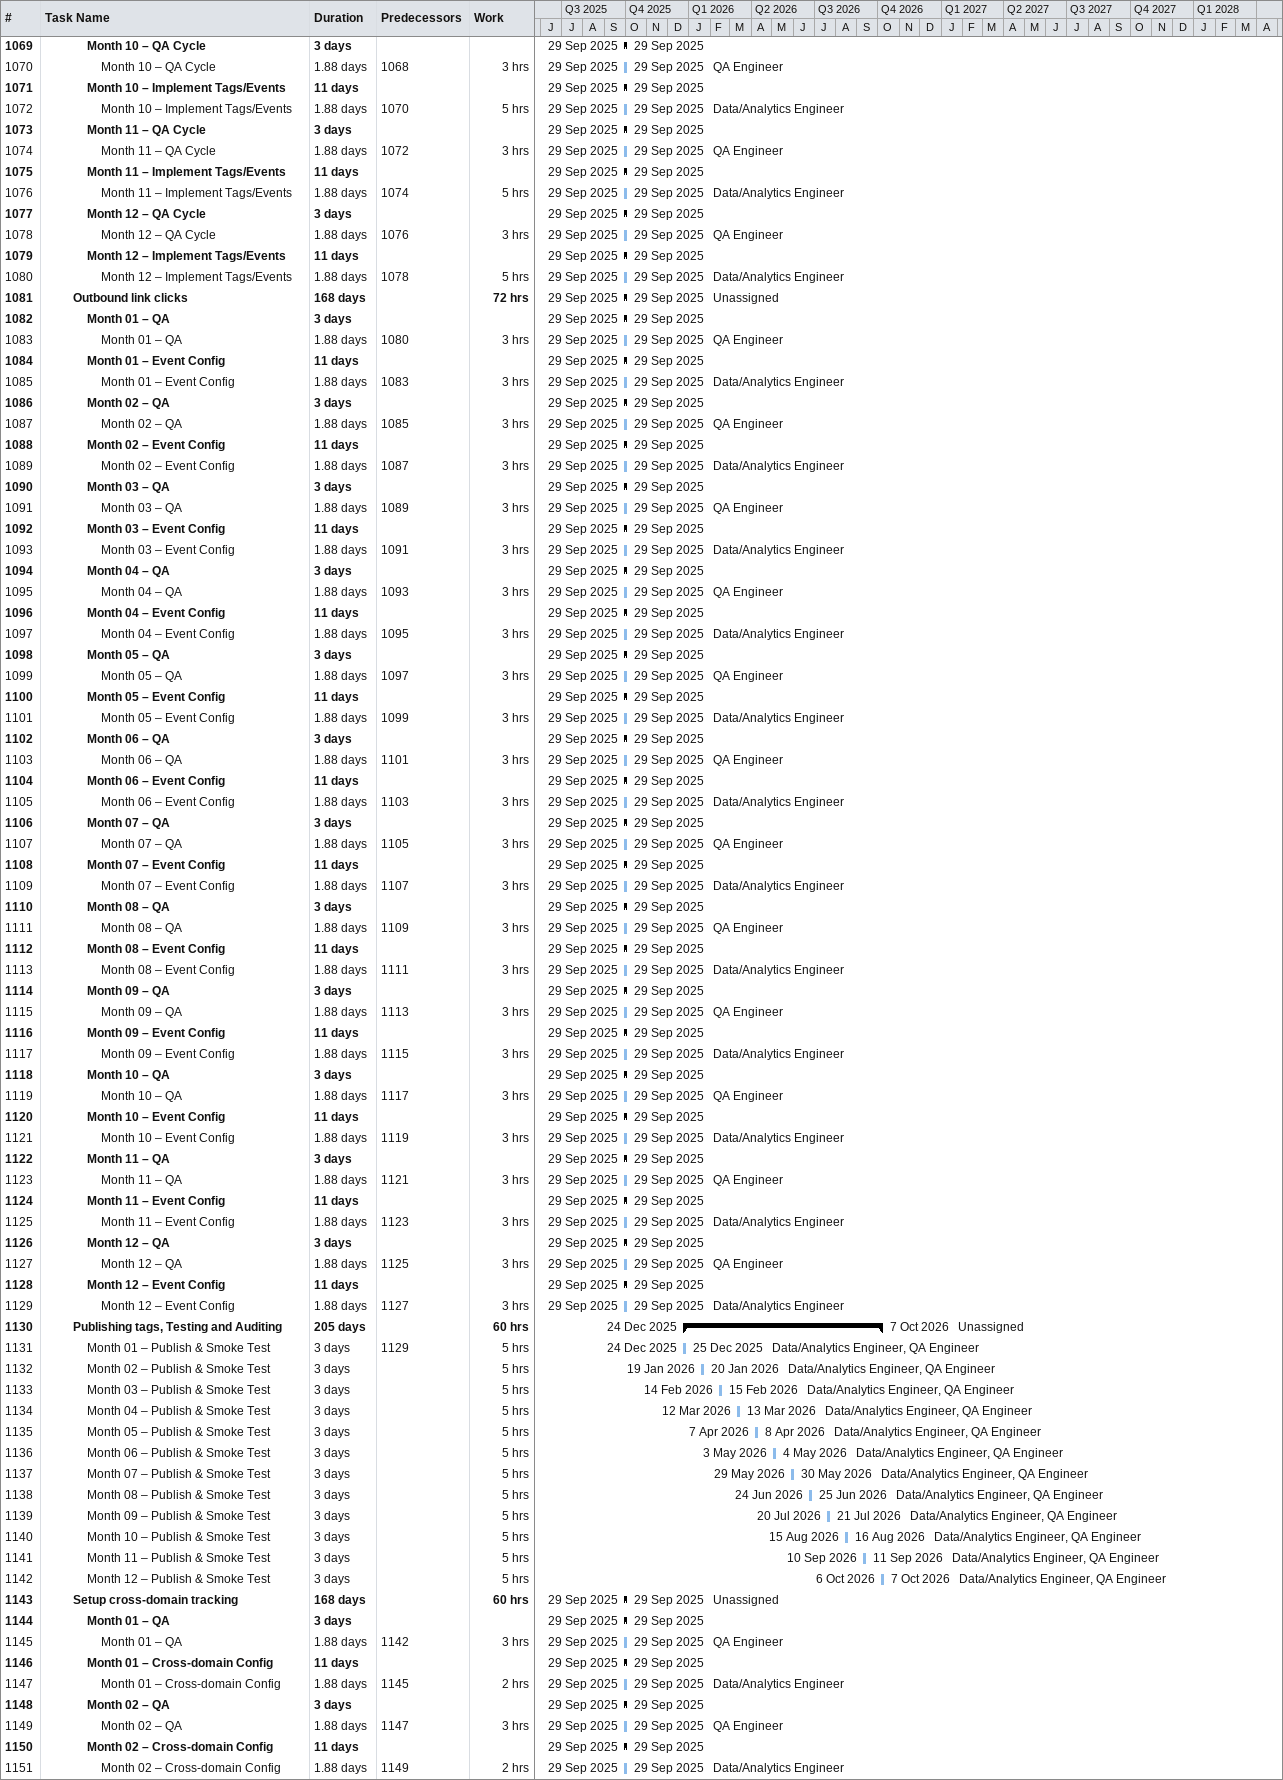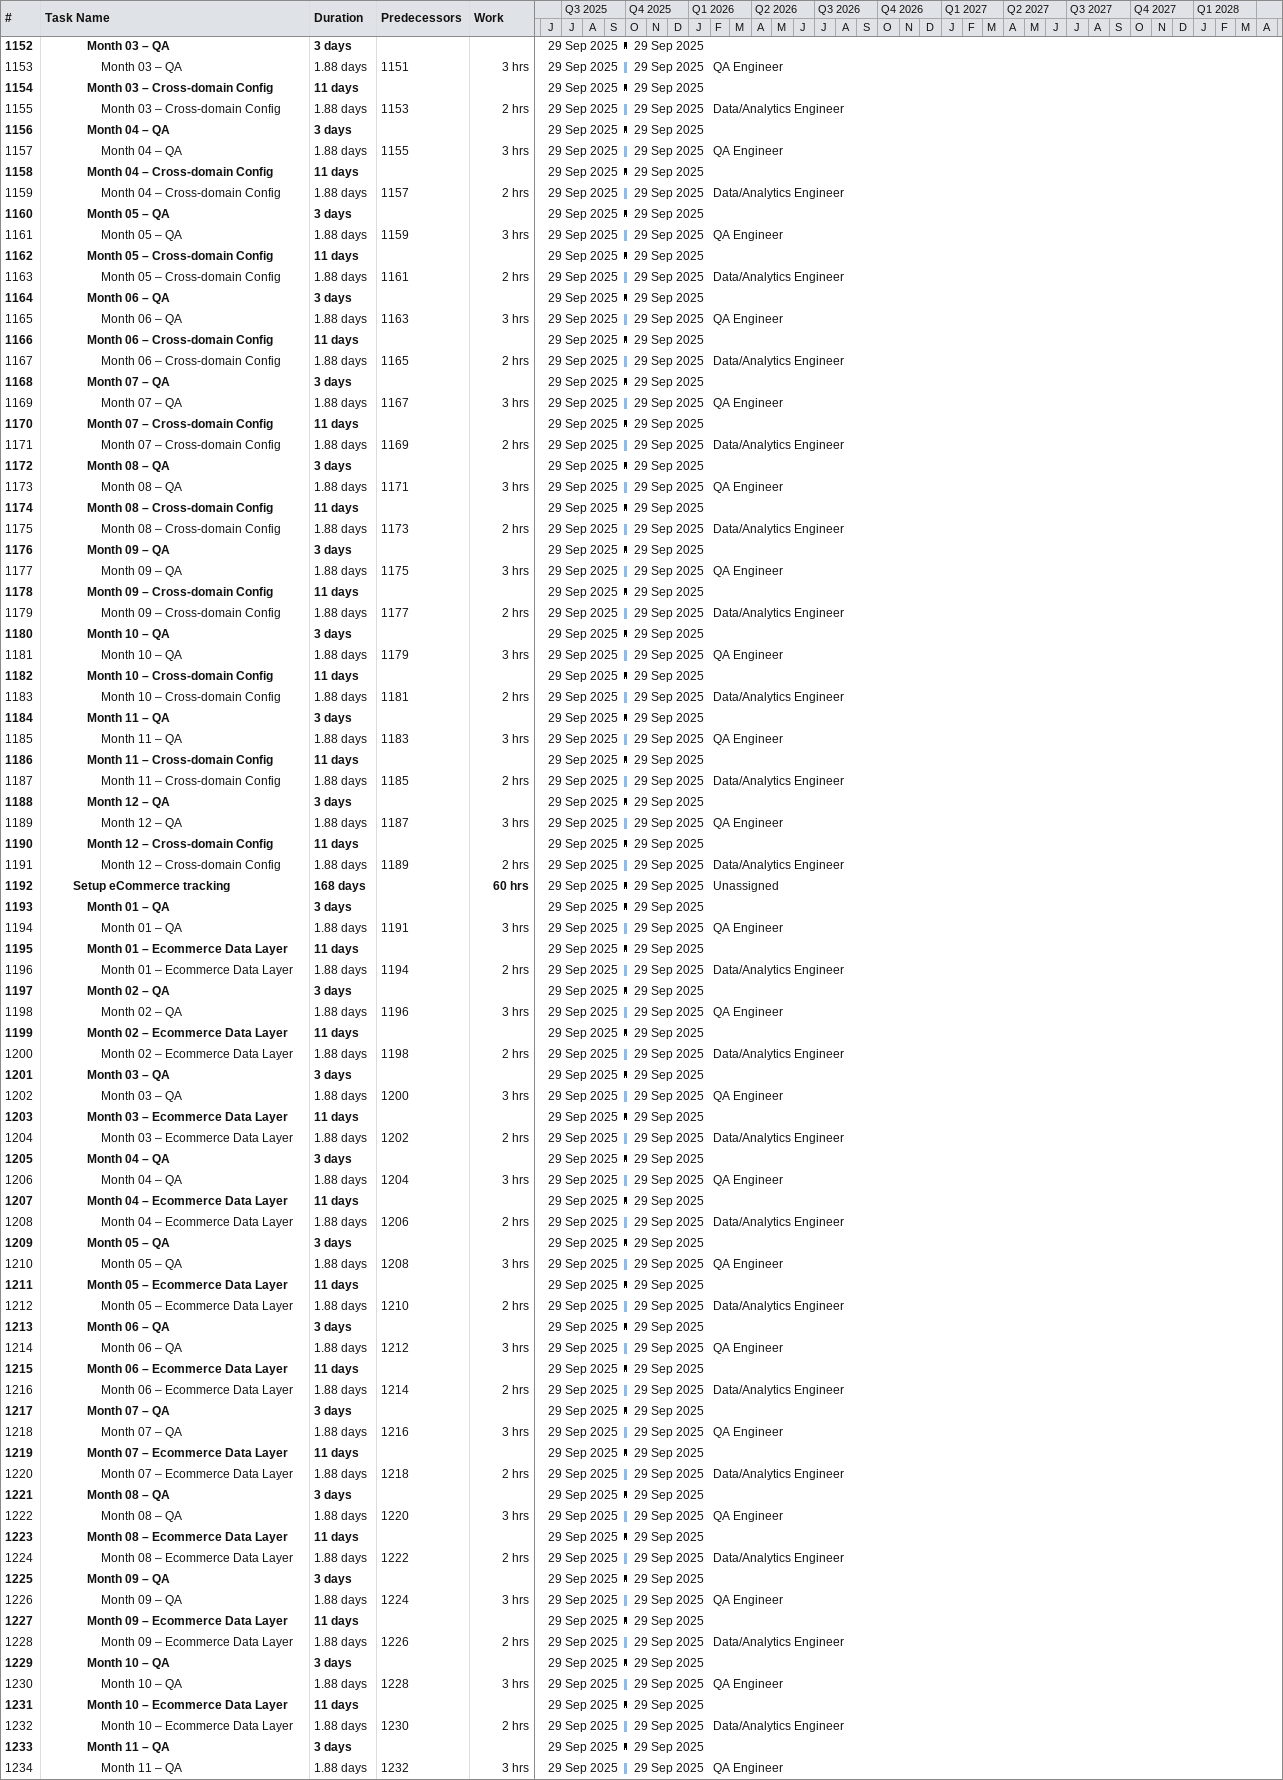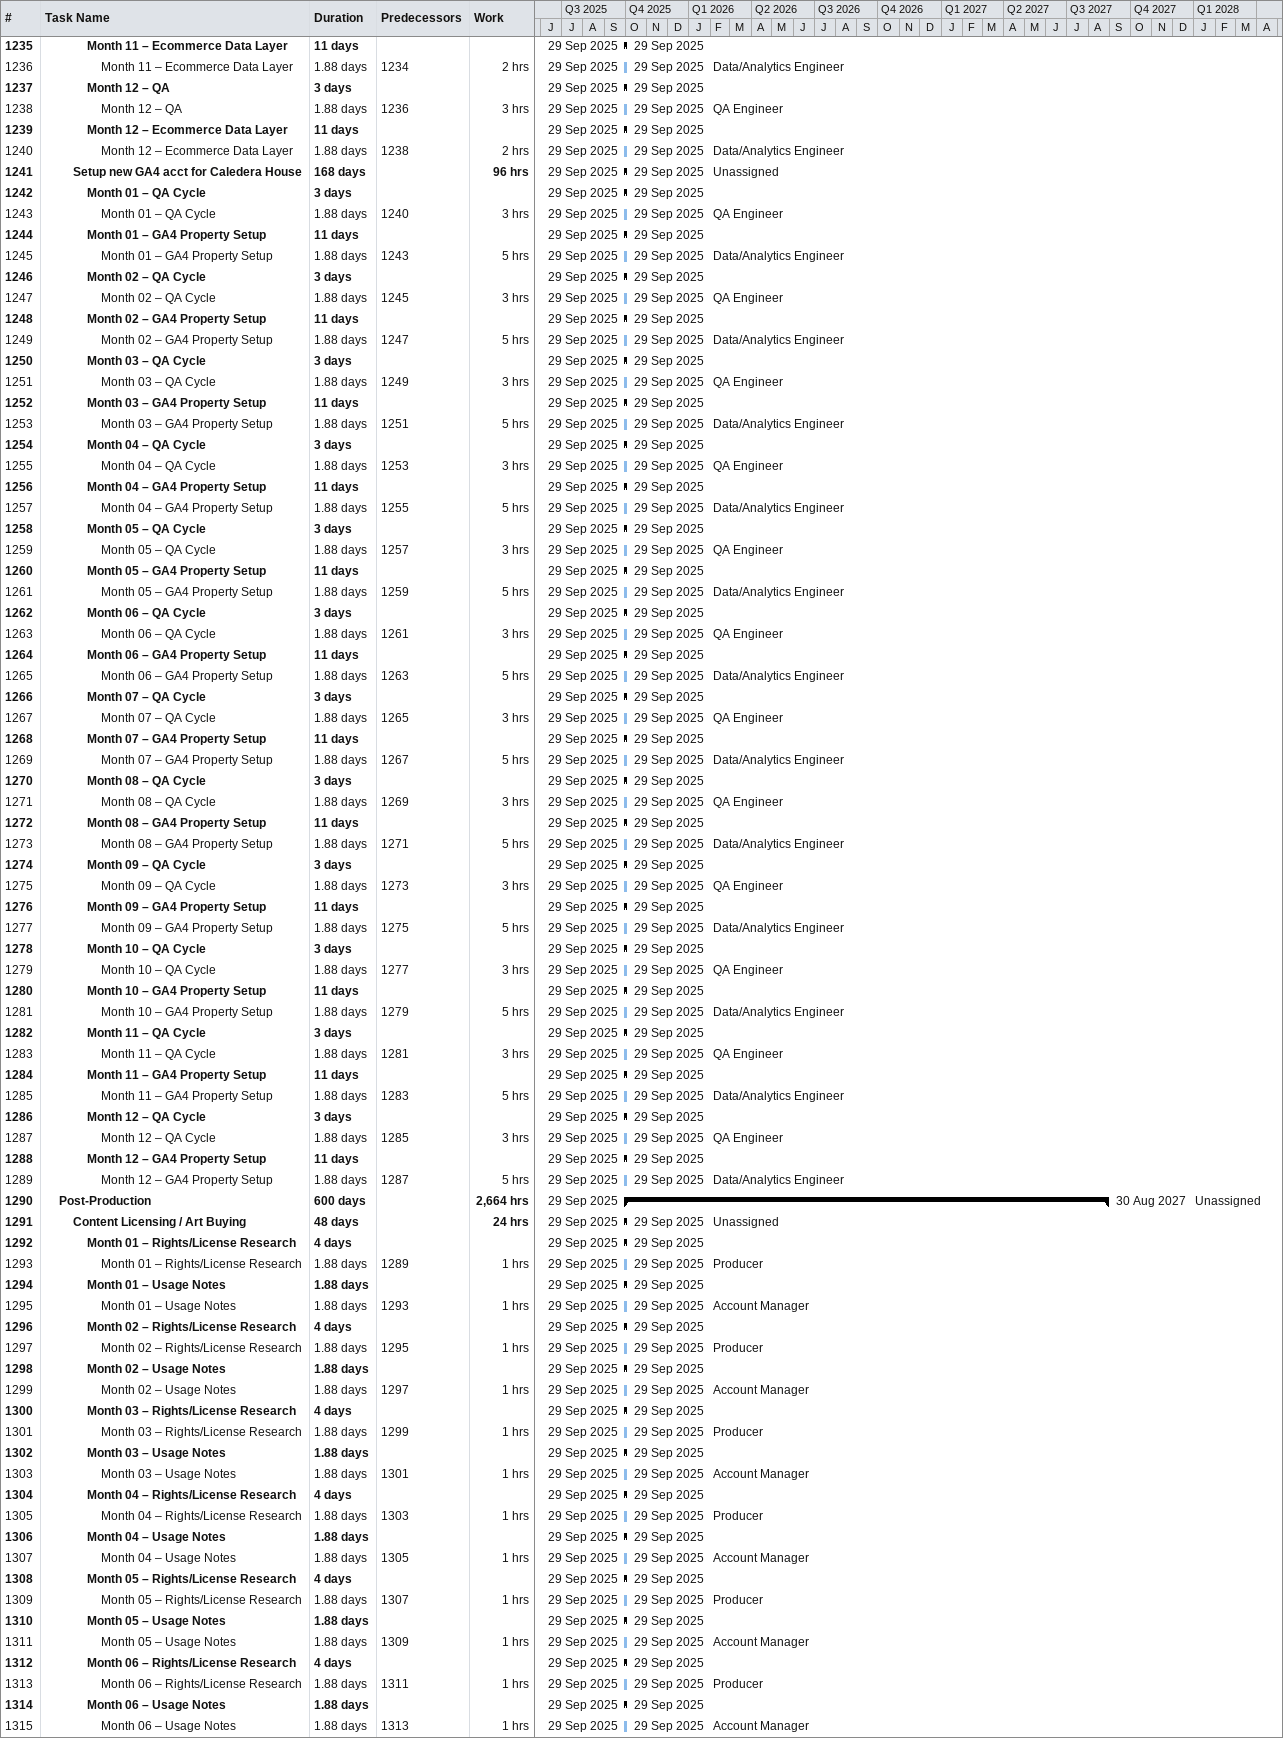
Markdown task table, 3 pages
| ID | Level | Task | Duration | Start | Finish | Predecessors | Resources | Work (h) |
|---|---|---|---|---|---|---|---|---|
| 1069 | 4 | **Month 10 – QA Cycle** | 3d | 2025-09-29 | 2025-09-29 |  |  |  |
| 1070 | 5 | Month 10 – QA Cycle | 1.88d | 2025-09-29 | 2025-09-29 | 1068 | QA Engineer | 3 |
| 1071 | 4 | **Month 10 – Implement Tags/Events** | 11d | 2025-09-29 | 2025-09-29 |  |  |  |
| 1072 | 5 | Month 10 – Implement Tags/Events | 1.88d | 2025-09-29 | 2025-09-29 | 1070 | Data/Analytics Engineer | 5 |
| 1073 | 4 | **Month 11 – QA Cycle** | 3d | 2025-09-29 | 2025-09-29 |  |  |  |
| 1074 | 5 | Month 11 – QA Cycle | 1.88d | 2025-09-29 | 2025-09-29 | 1072 | QA Engineer | 3 |
| 1075 | 4 | **Month 11 – Implement Tags/Events** | 11d | 2025-09-29 | 2025-09-29 |  |  |  |
| 1076 | 5 | Month 11 – Implement Tags/Events | 1.88d | 2025-09-29 | 2025-09-29 | 1074 | Data/Analytics Engineer | 5 |
| 1077 | 4 | **Month 12 – QA Cycle** | 3d | 2025-09-29 | 2025-09-29 |  |  |  |
| 1078 | 5 | Month 12 – QA Cycle | 1.88d | 2025-09-29 | 2025-09-29 | 1076 | QA Engineer | 3 |
| 1079 | 4 | **Month 12 – Implement Tags/Events** | 11d | 2025-09-29 | 2025-09-29 |  |  |  |
| 1080 | 5 | Month 12 – Implement Tags/Events | 1.88d | 2025-09-29 | 2025-09-29 | 1078 | Data/Analytics Engineer | 5 |
| 1081 | 3 | **Outbound link clicks** | 168d | 2025-09-29 | 2025-09-29 |  | Unassigned | 72 |
| 1082 | 4 | **Month 01 – QA** | 3d | 2025-09-29 | 2025-09-29 |  |  |  |
| 1083 | 5 | Month 01 – QA | 1.88d | 2025-09-29 | 2025-09-29 | 1080 | QA Engineer | 3 |
| 1084 | 4 | **Month 01 – Event Config** | 11d | 2025-09-29 | 2025-09-29 |  |  |  |
| 1085 | 5 | Month 01 – Event Config | 1.88d | 2025-09-29 | 2025-09-29 | 1083 | Data/Analytics Engineer | 3 |
| 1086 | 4 | **Month 02 – QA** | 3d | 2025-09-29 | 2025-09-29 |  |  |  |
| 1087 | 5 | Month 02 – QA | 1.88d | 2025-09-29 | 2025-09-29 | 1085 | QA Engineer | 3 |
| 1088 | 4 | **Month 02 – Event Config** | 11d | 2025-09-29 | 2025-09-29 |  |  |  |
| 1089 | 5 | Month 02 – Event Config | 1.88d | 2025-09-29 | 2025-09-29 | 1087 | Data/Analytics Engineer | 3 |
| 1090 | 4 | **Month 03 – QA** | 3d | 2025-09-29 | 2025-09-29 |  |  |  |
| 1091 | 5 | Month 03 – QA | 1.88d | 2025-09-29 | 2025-09-29 | 1089 | QA Engineer | 3 |
| 1092 | 4 | **Month 03 – Event Config** | 11d | 2025-09-29 | 2025-09-29 |  |  |  |
| 1093 | 5 | Month 03 – Event Config | 1.88d | 2025-09-29 | 2025-09-29 | 1091 | Data/Analytics Engineer | 3 |
| 1094 | 4 | **Month 04 – QA** | 3d | 2025-09-29 | 2025-09-29 |  |  |  |
| 1095 | 5 | Month 04 – QA | 1.88d | 2025-09-29 | 2025-09-29 | 1093 | QA Engineer | 3 |
| 1096 | 4 | **Month 04 – Event Config** | 11d | 2025-09-29 | 2025-09-29 |  |  |  |
| 1097 | 5 | Month 04 – Event Config | 1.88d | 2025-09-29 | 2025-09-29 | 1095 | Data/Analytics Engineer | 3 |
| 1098 | 4 | **Month 05 – QA** | 3d | 2025-09-29 | 2025-09-29 |  |  |  |
| 1099 | 5 | Month 05 – QA | 1.88d | 2025-09-29 | 2025-09-29 | 1097 | QA Engineer | 3 |
| 1100 | 4 | **Month 05 – Event Config** | 11d | 2025-09-29 | 2025-09-29 |  |  |  |
| 1101 | 5 | Month 05 – Event Config | 1.88d | 2025-09-29 | 2025-09-29 | 1099 | Data/Analytics Engineer | 3 |
| 1102 | 4 | **Month 06 – QA** | 3d | 2025-09-29 | 2025-09-29 |  |  |  |
| 1103 | 5 | Month 06 – QA | 1.88d | 2025-09-29 | 2025-09-29 | 1101 | QA Engineer | 3 |
| 1104 | 4 | **Month 06 – Event Config** | 11d | 2025-09-29 | 2025-09-29 |  |  |  |
| 1105 | 5 | Month 06 – Event Config | 1.88d | 2025-09-29 | 2025-09-29 | 1103 | Data/Analytics Engineer | 3 |
| 1106 | 4 | **Month 07 – QA** | 3d | 2025-09-29 | 2025-09-29 |  |  |  |
| 1107 | 5 | Month 07 – QA | 1.88d | 2025-09-29 | 2025-09-29 | 1105 | QA Engineer | 3 |
| 1108 | 4 | **Month 07 – Event Config** | 11d | 2025-09-29 | 2025-09-29 |  |  |  |
| 1109 | 5 | Month 07 – Event Config | 1.88d | 2025-09-29 | 2025-09-29 | 1107 | Data/Analytics Engineer | 3 |
| 1110 | 4 | **Month 08 – QA** | 3d | 2025-09-29 | 2025-09-29 |  |  |  |
| 1111 | 5 | Month 08 – QA | 1.88d | 2025-09-29 | 2025-09-29 | 1109 | QA Engineer | 3 |
| 1112 | 4 | **Month 08 – Event Config** | 11d | 2025-09-29 | 2025-09-29 |  |  |  |
| 1113 | 5 | Month 08 – Event Config | 1.88d | 2025-09-29 | 2025-09-29 | 1111 | Data/Analytics Engineer | 3 |
| 1114 | 4 | **Month 09 – QA** | 3d | 2025-09-29 | 2025-09-29 |  |  |  |
| 1115 | 5 | Month 09 – QA | 1.88d | 2025-09-29 | 2025-09-29 | 1113 | QA Engineer | 3 |
| 1116 | 4 | **Month 09 – Event Config** | 11d | 2025-09-29 | 2025-09-29 |  |  |  |
| 1117 | 5 | Month 09 – Event Config | 1.88d | 2025-09-29 | 2025-09-29 | 1115 | Data/Analytics Engineer | 3 |
| 1118 | 4 | **Month 10 – QA** | 3d | 2025-09-29 | 2025-09-29 |  |  |  |
| 1119 | 5 | Month 10 – QA | 1.88d | 2025-09-29 | 2025-09-29 | 1117 | QA Engineer | 3 |
| 1120 | 4 | **Month 10 – Event Config** | 11d | 2025-09-29 | 2025-09-29 |  |  |  |
| 1121 | 5 | Month 10 – Event Config | 1.88d | 2025-09-29 | 2025-09-29 | 1119 | Data/Analytics Engineer | 3 |
| 1122 | 4 | **Month 11 – QA** | 3d | 2025-09-29 | 2025-09-29 |  |  |  |
| 1123 | 5 | Month 11 – QA | 1.88d | 2025-09-29 | 2025-09-29 | 1121 | QA Engineer | 3 |
| 1124 | 4 | **Month 11 – Event Config** | 11d | 2025-09-29 | 2025-09-29 |  |  |  |
| 1125 | 5 | Month 11 – Event Config | 1.88d | 2025-09-29 | 2025-09-29 | 1123 | Data/Analytics Engineer | 3 |
| 1126 | 4 | **Month 12 – QA** | 3d | 2025-09-29 | 2025-09-29 |  |  |  |
| 1127 | 5 | Month 12 – QA | 1.88d | 2025-09-29 | 2025-09-29 | 1125 | QA Engineer | 3 |
| 1128 | 4 | **Month 12 – Event Config** | 11d | 2025-09-29 | 2025-09-29 |  |  |  |
| 1129 | 5 | Month 12 – Event Config | 1.88d | 2025-09-29 | 2025-09-29 | 1127 | Data/Analytics Engineer | 3 |
| 1130 | 3 | **Publishing tags, Testing and Auditing** | 205d | 2025-12-24 | 2026-10-07 |  | Unassigned | 60 |
| 1131 | 4 | Month 01 – Publish & Smoke Test | 3d | 2025-12-24 | 2025-12-25 | 1129 | Data/Analytics Engineer, QA Engineer | 5 |
| 1132 | 4 | Month 02 – Publish & Smoke Test | 3d | 2026-01-19 | 2026-01-20 |  | Data/Analytics Engineer, QA Engineer | 5 |
| 1133 | 4 | Month 03 – Publish & Smoke Test | 3d | 2026-02-14 | 2026-02-15 |  | Data/Analytics Engineer, QA Engineer | 5 |
| 1134 | 4 | Month 04 – Publish & Smoke Test | 3d | 2026-03-12 | 2026-03-13 |  | Data/Analytics Engineer, QA Engineer | 5 |
| 1135 | 4 | Month 05 – Publish & Smoke Test | 3d | 2026-04-07 | 2026-04-08 |  | Data/Analytics Engineer, QA Engineer | 5 |
| 1136 | 4 | Month 06 – Publish & Smoke Test | 3d | 2026-05-03 | 2026-05-04 |  | Data/Analytics Engineer, QA Engineer | 5 |
| 1137 | 4 | Month 07 – Publish & Smoke Test | 3d | 2026-05-29 | 2026-05-30 |  | Data/Analytics Engineer, QA Engineer | 5 |
| 1138 | 4 | Month 08 – Publish & Smoke Test | 3d | 2026-06-24 | 2026-06-25 |  | Data/Analytics Engineer, QA Engineer | 5 |
| 1139 | 4 | Month 09 – Publish & Smoke Test | 3d | 2026-07-20 | 2026-07-21 |  | Data/Analytics Engineer, QA Engineer | 5 |
| 1140 | 4 | Month 10 – Publish & Smoke Test | 3d | 2026-08-15 | 2026-08-16 |  | Data/Analytics Engineer, QA Engineer | 5 |
| 1141 | 4 | Month 11 – Publish & Smoke Test | 3d | 2026-09-10 | 2026-09-11 |  | Data/Analytics Engineer, QA Engineer | 5 |
| 1142 | 4 | Month 12 – Publish & Smoke Test | 3d | 2026-10-06 | 2026-10-07 |  | Data/Analytics Engineer, QA Engineer | 5 |
| 1143 | 3 | **Setup cross-domain tracking** | 168d | 2025-09-29 | 2025-09-29 |  | Unassigned | 60 |
| 1144 | 4 | **Month 01 – QA** | 3d | 2025-09-29 | 2025-09-29 |  |  |  |
| 1145 | 5 | Month 01 – QA | 1.88d | 2025-09-29 | 2025-09-29 | 1142 | QA Engineer | 3 |
| 1146 | 4 | **Month 01 – Cross-domain Config** | 11d | 2025-09-29 | 2025-09-29 |  |  |  |
| 1147 | 5 | Month 01 – Cross-domain Config | 1.88d | 2025-09-29 | 2025-09-29 | 1145 | Data/Analytics Engineer | 2 |
| 1148 | 4 | **Month 02 – QA** | 3d | 2025-09-29 | 2025-09-29 |  |  |  |
| 1149 | 5 | Month 02 – QA | 1.88d | 2025-09-29 | 2025-09-29 | 1147 | QA Engineer | 3 |
| 1150 | 4 | **Month 02 – Cross-domain Config** | 11d | 2025-09-29 | 2025-09-29 |  |  |  |
| 1151 | 5 | Month 02 – Cross-domain Config | 1.88d | 2025-09-29 | 2025-09-29 | 1149 | Data/Analytics Engineer | 2 |
| 1152 | 4 | **Month 03 – QA** | 3d | 2025-09-29 | 2025-09-29 |  |  |  |
| 1153 | 5 | Month 03 – QA | 1.88d | 2025-09-29 | 2025-09-29 | 1151 | QA Engineer | 3 |
| 1154 | 4 | **Month 03 – Cross-domain Config** | 11d | 2025-09-29 | 2025-09-29 |  |  |  |
| 1155 | 5 | Month 03 – Cross-domain Config | 1.88d | 2025-09-29 | 2025-09-29 | 1153 | Data/Analytics Engineer | 2 |
| 1156 | 4 | **Month 04 – QA** | 3d | 2025-09-29 | 2025-09-29 |  |  |  |
| 1157 | 5 | Month 04 – QA | 1.88d | 2025-09-29 | 2025-09-29 | 1155 | QA Engineer | 3 |
| 1158 | 4 | **Month 04 – Cross-domain Config** | 11d | 2025-09-29 | 2025-09-29 |  |  |  |
| 1159 | 5 | Month 04 – Cross-domain Config | 1.88d | 2025-09-29 | 2025-09-29 | 1157 | Data/Analytics Engineer | 2 |
| 1160 | 4 | **Month 05 – QA** | 3d | 2025-09-29 | 2025-09-29 |  |  |  |
| 1161 | 5 | Month 05 – QA | 1.88d | 2025-09-29 | 2025-09-29 | 1159 | QA Engineer | 3 |
| 1162 | 4 | **Month 05 – Cross-domain Config** | 11d | 2025-09-29 | 2025-09-29 |  |  |  |
| 1163 | 5 | Month 05 – Cross-domain Config | 1.88d | 2025-09-29 | 2025-09-29 | 1161 | Data/Analytics Engineer | 2 |
| 1164 | 4 | **Month 06 – QA** | 3d | 2025-09-29 | 2025-09-29 |  |  |  |
| 1165 | 5 | Month 06 – QA | 1.88d | 2025-09-29 | 2025-09-29 | 1163 | QA Engineer | 3 |
| 1166 | 4 | **Month 06 – Cross-domain Config** | 11d | 2025-09-29 | 2025-09-29 |  |  |  |
| 1167 | 5 | Month 06 – Cross-domain Config | 1.88d | 2025-09-29 | 2025-09-29 | 1165 | Data/Analytics Engineer | 2 |
| 1168 | 4 | **Month 07 – QA** | 3d | 2025-09-29 | 2025-09-29 |  |  |  |
| 1169 | 5 | Month 07 – QA | 1.88d | 2025-09-29 | 2025-09-29 | 1167 | QA Engineer | 3 |
| 1170 | 4 | **Month 07 – Cross-domain Config** | 11d | 2025-09-29 | 2025-09-29 |  |  |  |
| 1171 | 5 | Month 07 – Cross-domain Config | 1.88d | 2025-09-29 | 2025-09-29 | 1169 | Data/Analytics Engineer | 2 |
| 1172 | 4 | **Month 08 – QA** | 3d | 2025-09-29 | 2025-09-29 |  |  |  |
| 1173 | 5 | Month 08 – QA | 1.88d | 2025-09-29 | 2025-09-29 | 1171 | QA Engineer | 3 |
| 1174 | 4 | **Month 08 – Cross-domain Config** | 11d | 2025-09-29 | 2025-09-29 |  |  |  |
| 1175 | 5 | Month 08 – Cross-domain Config | 1.88d | 2025-09-29 | 2025-09-29 | 1173 | Data/Analytics Engineer | 2 |
| 1176 | 4 | **Month 09 – QA** | 3d | 2025-09-29 | 2025-09-29 |  |  |  |
| 1177 | 5 | Month 09 – QA | 1.88d | 2025-09-29 | 2025-09-29 | 1175 | QA Engineer | 3 |
| 1178 | 4 | **Month 09 – Cross-domain Config** | 11d | 2025-09-29 | 2025-09-29 |  |  |  |
| 1179 | 5 | Month 09 – Cross-domain Config | 1.88d | 2025-09-29 | 2025-09-29 | 1177 | Data/Analytics Engineer | 2 |
| 1180 | 4 | **Month 10 – QA** | 3d | 2025-09-29 | 2025-09-29 |  |  |  |
| 1181 | 5 | Month 10 – QA | 1.88d | 2025-09-29 | 2025-09-29 | 1179 | QA Engineer | 3 |
| 1182 | 4 | **Month 10 – Cross-domain Config** | 11d | 2025-09-29 | 2025-09-29 |  |  |  |
| 1183 | 5 | Month 10 – Cross-domain Config | 1.88d | 2025-09-29 | 2025-09-29 | 1181 | Data/Analytics Engineer | 2 |
| 1184 | 4 | **Month 11 – QA** | 3d | 2025-09-29 | 2025-09-29 |  |  |  |
| 1185 | 5 | Month 11 – QA | 1.88d | 2025-09-29 | 2025-09-29 | 1183 | QA Engineer | 3 |
| 1186 | 4 | **Month 11 – Cross-domain Config** | 11d | 2025-09-29 | 2025-09-29 |  |  |  |
| 1187 | 5 | Month 11 – Cross-domain Config | 1.88d | 2025-09-29 | 2025-09-29 | 1185 | Data/Analytics Engineer | 2 |
| 1188 | 4 | **Month 12 – QA** | 3d | 2025-09-29 | 2025-09-29 |  |  |  |
| 1189 | 5 | Month 12 – QA | 1.88d | 2025-09-29 | 2025-09-29 | 1187 | QA Engineer | 3 |
| 1190 | 4 | **Month 12 – Cross-domain Config** | 11d | 2025-09-29 | 2025-09-29 |  |  |  |
| 1191 | 5 | Month 12 – Cross-domain Config | 1.88d | 2025-09-29 | 2025-09-29 | 1189 | Data/Analytics Engineer | 2 |
| 1192 | 3 | **Setup eCommerce tracking** | 168d | 2025-09-29 | 2025-09-29 |  | Unassigned | 60 |
| 1193 | 4 | **Month 01 – QA** | 3d | 2025-09-29 | 2025-09-29 |  |  |  |
| 1194 | 5 | Month 01 – QA | 1.88d | 2025-09-29 | 2025-09-29 | 1191 | QA Engineer | 3 |
| 1195 | 4 | **Month 01 – Ecommerce Data Layer** | 11d | 2025-09-29 | 2025-09-29 |  |  |  |
| 1196 | 5 | Month 01 – Ecommerce Data Layer | 1.88d | 2025-09-29 | 2025-09-29 | 1194 | Data/Analytics Engineer | 2 |
| 1197 | 4 | **Month 02 – QA** | 3d | 2025-09-29 | 2025-09-29 |  |  |  |
| 1198 | 5 | Month 02 – QA | 1.88d | 2025-09-29 | 2025-09-29 | 1196 | QA Engineer | 3 |
| 1199 | 4 | **Month 02 – Ecommerce Data Layer** | 11d | 2025-09-29 | 2025-09-29 |  |  |  |
| 1200 | 5 | Month 02 – Ecommerce Data Layer | 1.88d | 2025-09-29 | 2025-09-29 | 1198 | Data/Analytics Engineer | 2 |
| 1201 | 4 | **Month 03 – QA** | 3d | 2025-09-29 | 2025-09-29 |  |  |  |
| 1202 | 5 | Month 03 – QA | 1.88d | 2025-09-29 | 2025-09-29 | 1200 | QA Engineer | 3 |
| 1203 | 4 | **Month 03 – Ecommerce Data Layer** | 11d | 2025-09-29 | 2025-09-29 |  |  |  |
| 1204 | 5 | Month 03 – Ecommerce Data Layer | 1.88d | 2025-09-29 | 2025-09-29 | 1202 | Data/Analytics Engineer | 2 |
| 1205 | 4 | **Month 04 – QA** | 3d | 2025-09-29 | 2025-09-29 |  |  |  |
| 1206 | 5 | Month 04 – QA | 1.88d | 2025-09-29 | 2025-09-29 | 1204 | QA Engineer | 3 |
| 1207 | 4 | **Month 04 – Ecommerce Data Layer** | 11d | 2025-09-29 | 2025-09-29 |  |  |  |
| 1208 | 5 | Month 04 – Ecommerce Data Layer | 1.88d | 2025-09-29 | 2025-09-29 | 1206 | Data/Analytics Engineer | 2 |
| 1209 | 4 | **Month 05 – QA** | 3d | 2025-09-29 | 2025-09-29 |  |  |  |
| 1210 | 5 | Month 05 – QA | 1.88d | 2025-09-29 | 2025-09-29 | 1208 | QA Engineer | 3 |
| 1211 | 4 | **Month 05 – Ecommerce Data Layer** | 11d | 2025-09-29 | 2025-09-29 |  |  |  |
| 1212 | 5 | Month 05 – Ecommerce Data Layer | 1.88d | 2025-09-29 | 2025-09-29 | 1210 | Data/Analytics Engineer | 2 |
| 1213 | 4 | **Month 06 – QA** | 3d | 2025-09-29 | 2025-09-29 |  |  |  |
| 1214 | 5 | Month 06 – QA | 1.88d | 2025-09-29 | 2025-09-29 | 1212 | QA Engineer | 3 |
| 1215 | 4 | **Month 06 – Ecommerce Data Layer** | 11d | 2025-09-29 | 2025-09-29 |  |  |  |
| 1216 | 5 | Month 06 – Ecommerce Data Layer | 1.88d | 2025-09-29 | 2025-09-29 | 1214 | Data/Analytics Engineer | 2 |
| 1217 | 4 | **Month 07 – QA** | 3d | 2025-09-29 | 2025-09-29 |  |  |  |
| 1218 | 5 | Month 07 – QA | 1.88d | 2025-09-29 | 2025-09-29 | 1216 | QA Engineer | 3 |
| 1219 | 4 | **Month 07 – Ecommerce Data Layer** | 11d | 2025-09-29 | 2025-09-29 |  |  |  |
| 1220 | 5 | Month 07 – Ecommerce Data Layer | 1.88d | 2025-09-29 | 2025-09-29 | 1218 | Data/Analytics Engineer | 2 |
| 1221 | 4 | **Month 08 – QA** | 3d | 2025-09-29 | 2025-09-29 |  |  |  |
| 1222 | 5 | Month 08 – QA | 1.88d | 2025-09-29 | 2025-09-29 | 1220 | QA Engineer | 3 |
| 1223 | 4 | **Month 08 – Ecommerce Data Layer** | 11d | 2025-09-29 | 2025-09-29 |  |  |  |
| 1224 | 5 | Month 08 – Ecommerce Data Layer | 1.88d | 2025-09-29 | 2025-09-29 | 1222 | Data/Analytics Engineer | 2 |
| 1225 | 4 | **Month 09 – QA** | 3d | 2025-09-29 | 2025-09-29 |  |  |  |
| 1226 | 5 | Month 09 – QA | 1.88d | 2025-09-29 | 2025-09-29 | 1224 | QA Engineer | 3 |
| 1227 | 4 | **Month 09 – Ecommerce Data Layer** | 11d | 2025-09-29 | 2025-09-29 |  |  |  |
| 1228 | 5 | Month 09 – Ecommerce Data Layer | 1.88d | 2025-09-29 | 2025-09-29 | 1226 | Data/Analytics Engineer | 2 |
| 1229 | 4 | **Month 10 – QA** | 3d | 2025-09-29 | 2025-09-29 |  |  |  |
| 1230 | 5 | Month 10 – QA | 1.88d | 2025-09-29 | 2025-09-29 | 1228 | QA Engineer | 3 |
| 1231 | 4 | **Month 10 – Ecommerce Data Layer** | 11d | 2025-09-29 | 2025-09-29 |  |  |  |
| 1232 | 5 | Month 10 – Ecommerce Data Layer | 1.88d | 2025-09-29 | 2025-09-29 | 1230 | Data/Analytics Engineer | 2 |
| 1233 | 4 | **Month 11 – QA** | 3d | 2025-09-29 | 2025-09-29 |  |  |  |
| 1234 | 5 | Month 11 – QA | 1.88d | 2025-09-29 | 2025-09-29 | 1232 | QA Engineer | 3 |
| 1235 | 4 | **Month 11 – Ecommerce Data Layer** | 11d | 2025-09-29 | 2025-09-29 |  |  |  |
| 1236 | 5 | Month 11 – Ecommerce Data Layer | 1.88d | 2025-09-29 | 2025-09-29 | 1234 | Data/Analytics Engineer | 2 |
| 1237 | 4 | **Month 12 – QA** | 3d | 2025-09-29 | 2025-09-29 |  |  |  |
| 1238 | 5 | Month 12 – QA | 1.88d | 2025-09-29 | 2025-09-29 | 1236 | QA Engineer | 3 |
| 1239 | 4 | **Month 12 – Ecommerce Data Layer** | 11d | 2025-09-29 | 2025-09-29 |  |  |  |
| 1240 | 5 | Month 12 – Ecommerce Data Layer | 1.88d | 2025-09-29 | 2025-09-29 | 1238 | Data/Analytics Engineer | 2 |
| 1241 | 3 | **Setup new GA4 acct for Caledera House** | 168d | 2025-09-29 | 2025-09-29 |  | Unassigned | 96 |
| 1242 | 4 | **Month 01 – QA Cycle** | 3d | 2025-09-29 | 2025-09-29 |  |  |  |
| 1243 | 5 | Month 01 – QA Cycle | 1.88d | 2025-09-29 | 2025-09-29 | 1240 | QA Engineer | 3 |
| 1244 | 4 | **Month 01 – GA4 Property Setup** | 11d | 2025-09-29 | 2025-09-29 |  |  |  |
| 1245 | 5 | Month 01 – GA4 Property Setup | 1.88d | 2025-09-29 | 2025-09-29 | 1243 | Data/Analytics Engineer | 5 |
| 1246 | 4 | **Month 02 – QA Cycle** | 3d | 2025-09-29 | 2025-09-29 |  |  |  |
| 1247 | 5 | Month 02 – QA Cycle | 1.88d | 2025-09-29 | 2025-09-29 | 1245 | QA Engineer | 3 |
| 1248 | 4 | **Month 02 – GA4 Property Setup** | 11d | 2025-09-29 | 2025-09-29 |  |  |  |
| 1249 | 5 | Month 02 – GA4 Property Setup | 1.88d | 2025-09-29 | 2025-09-29 | 1247 | Data/Analytics Engineer | 5 |
| 1250 | 4 | **Month 03 – QA Cycle** | 3d | 2025-09-29 | 2025-09-29 |  |  |  |
| 1251 | 5 | Month 03 – QA Cycle | 1.88d | 2025-09-29 | 2025-09-29 | 1249 | QA Engineer | 3 |
| 1252 | 4 | **Month 03 – GA4 Property Setup** | 11d | 2025-09-29 | 2025-09-29 |  |  |  |
| 1253 | 5 | Month 03 – GA4 Property Setup | 1.88d | 2025-09-29 | 2025-09-29 | 1251 | Data/Analytics Engineer | 5 |
| 1254 | 4 | **Month 04 – QA Cycle** | 3d | 2025-09-29 | 2025-09-29 |  |  |  |
| 1255 | 5 | Month 04 – QA Cycle | 1.88d | 2025-09-29 | 2025-09-29 | 1253 | QA Engineer | 3 |
| 1256 | 4 | **Month 04 – GA4 Property Setup** | 11d | 2025-09-29 | 2025-09-29 |  |  |  |
| 1257 | 5 | Month 04 – GA4 Property Setup | 1.88d | 2025-09-29 | 2025-09-29 | 1255 | Data/Analytics Engineer | 5 |
| 1258 | 4 | **Month 05 – QA Cycle** | 3d | 2025-09-29 | 2025-09-29 |  |  |  |
| 1259 | 5 | Month 05 – QA Cycle | 1.88d | 2025-09-29 | 2025-09-29 | 1257 | QA Engineer | 3 |
| 1260 | 4 | **Month 05 – GA4 Property Setup** | 11d | 2025-09-29 | 2025-09-29 |  |  |  |
| 1261 | 5 | Month 05 – GA4 Property Setup | 1.88d | 2025-09-29 | 2025-09-29 | 1259 | Data/Analytics Engineer | 5 |
| 1262 | 4 | **Month 06 – QA Cycle** | 3d | 2025-09-29 | 2025-09-29 |  |  |  |
| 1263 | 5 | Month 06 – QA Cycle | 1.88d | 2025-09-29 | 2025-09-29 | 1261 | QA Engineer | 3 |
| 1264 | 4 | **Month 06 – GA4 Property Setup** | 11d | 2025-09-29 | 2025-09-29 |  |  |  |
| 1265 | 5 | Month 06 – GA4 Property Setup | 1.88d | 2025-09-29 | 2025-09-29 | 1263 | Data/Analytics Engineer | 5 |
| 1266 | 4 | **Month 07 – QA Cycle** | 3d | 2025-09-29 | 2025-09-29 |  |  |  |
| 1267 | 5 | Month 07 – QA Cycle | 1.88d | 2025-09-29 | 2025-09-29 | 1265 | QA Engineer | 3 |
| 1268 | 4 | **Month 07 – GA4 Property Setup** | 11d | 2025-09-29 | 2025-09-29 |  |  |  |
| 1269 | 5 | Month 07 – GA4 Property Setup | 1.88d | 2025-09-29 | 2025-09-29 | 1267 | Data/Analytics Engineer | 5 |
| 1270 | 4 | **Month 08 – QA Cycle** | 3d | 2025-09-29 | 2025-09-29 |  |  |  |
| 1271 | 5 | Month 08 – QA Cycle | 1.88d | 2025-09-29 | 2025-09-29 | 1269 | QA Engineer | 3 |
| 1272 | 4 | **Month 08 – GA4 Property Setup** | 11d | 2025-09-29 | 2025-09-29 |  |  |  |
| 1273 | 5 | Month 08 – GA4 Property Setup | 1.88d | 2025-09-29 | 2025-09-29 | 1271 | Data/Analytics Engineer | 5 |
| 1274 | 4 | **Month 09 – QA Cycle** | 3d | 2025-09-29 | 2025-09-29 |  |  |  |
| 1275 | 5 | Month 09 – QA Cycle | 1.88d | 2025-09-29 | 2025-09-29 | 1273 | QA Engineer | 3 |
| 1276 | 4 | **Month 09 – GA4 Property Setup** | 11d | 2025-09-29 | 2025-09-29 |  |  |  |
| 1277 | 5 | Month 09 – GA4 Property Setup | 1.88d | 2025-09-29 | 2025-09-29 | 1275 | Data/Analytics Engineer | 5 |
| 1278 | 4 | **Month 10 – QA Cycle** | 3d | 2025-09-29 | 2025-09-29 |  |  |  |
| 1279 | 5 | Month 10 – QA Cycle | 1.88d | 2025-09-29 | 2025-09-29 | 1277 | QA Engineer | 3 |
| 1280 | 4 | **Month 10 – GA4 Property Setup** | 11d | 2025-09-29 | 2025-09-29 |  |  |  |
| 1281 | 5 | Month 10 – GA4 Property Setup | 1.88d | 2025-09-29 | 2025-09-29 | 1279 | Data/Analytics Engineer | 5 |
| 1282 | 4 | **Month 11 – QA Cycle** | 3d | 2025-09-29 | 2025-09-29 |  |  |  |
| 1283 | 5 | Month 11 – QA Cycle | 1.88d | 2025-09-29 | 2025-09-29 | 1281 | QA Engineer | 3 |
| 1284 | 4 | **Month 11 – GA4 Property Setup** | 11d | 2025-09-29 | 2025-09-29 |  |  |  |
| 1285 | 5 | Month 11 – GA4 Property Setup | 1.88d | 2025-09-29 | 2025-09-29 | 1283 | Data/Analytics Engineer | 5 |
| 1286 | 4 | **Month 12 – QA Cycle** | 3d | 2025-09-29 | 2025-09-29 |  |  |  |
| 1287 | 5 | Month 12 – QA Cycle | 1.88d | 2025-09-29 | 2025-09-29 | 1285 | QA Engineer | 3 |
| 1288 | 4 | **Month 12 – GA4 Property Setup** | 11d | 2025-09-29 | 2025-09-29 |  |  |  |
| 1289 | 5 | Month 12 – GA4 Property Setup | 1.88d | 2025-09-29 | 2025-09-29 | 1287 | Data/Analytics Engineer | 5 |
| 1290 | 2 | **Post-Production** | 600d | 2025-09-29 | 2027-08-30 |  | Unassigned | 2664 |
| 1291 | 3 | **Content Licensing / Art Buying** | 48d | 2025-09-29 | 2025-09-29 |  | Unassigned | 24 |
| 1292 | 4 | **Month 01 – Rights/License Research** | 4d | 2025-09-29 | 2025-09-29 |  |  |  |
| 1293 | 5 | Month 01 – Rights/License Research | 1.88d | 2025-09-29 | 2025-09-29 | 1289 | Producer | 1 |
| 1294 | 4 | **Month 01 – Usage Notes** | 1.88d | 2025-09-29 | 2025-09-29 |  |  |  |
| 1295 | 5 | Month 01 – Usage Notes | 1.88d | 2025-09-29 | 2025-09-29 | 1293 | Account Manager | 1 |
| 1296 | 4 | **Month 02 – Rights/License Research** | 4d | 2025-09-29 | 2025-09-29 |  |  |  |
| 1297 | 5 | Month 02 – Rights/License Research | 1.88d | 2025-09-29 | 2025-09-29 | 1295 | Producer | 1 |
| 1298 | 4 | **Month 02 – Usage Notes** | 1.88d | 2025-09-29 | 2025-09-29 |  |  |  |
| 1299 | 5 | Month 02 – Usage Notes | 1.88d | 2025-09-29 | 2025-09-29 | 1297 | Account Manager | 1 |
| 1300 | 4 | **Month 03 – Rights/License Research** | 4d | 2025-09-29 | 2025-09-29 |  |  |  |
| 1301 | 5 | Month 03 – Rights/License Research | 1.88d | 2025-09-29 | 2025-09-29 | 1299 | Producer | 1 |
| 1302 | 4 | **Month 03 – Usage Notes** | 1.88d | 2025-09-29 | 2025-09-29 |  |  |  |
| 1303 | 5 | Month 03 – Usage Notes | 1.88d | 2025-09-29 | 2025-09-29 | 1301 | Account Manager | 1 |
| 1304 | 4 | **Month 04 – Rights/License Research** | 4d | 2025-09-29 | 2025-09-29 |  |  |  |
| 1305 | 5 | Month 04 – Rights/License Research | 1.88d | 2025-09-29 | 2025-09-29 | 1303 | Producer | 1 |
| 1306 | 4 | **Month 04 – Usage Notes** | 1.88d | 2025-09-29 | 2025-09-29 |  |  |  |
| 1307 | 5 | Month 04 – Usage Notes | 1.88d | 2025-09-29 | 2025-09-29 | 1305 | Account Manager | 1 |
| 1308 | 4 | **Month 05 – Rights/License Research** | 4d | 2025-09-29 | 2025-09-29 |  |  |  |
| 1309 | 5 | Month 05 – Rights/License Research | 1.88d | 2025-09-29 | 2025-09-29 | 1307 | Producer | 1 |
| 1310 | 4 | **Month 05 – Usage Notes** | 1.88d | 2025-09-29 | 2025-09-29 |  |  |  |
| 1311 | 5 | Month 05 – Usage Notes | 1.88d | 2025-09-29 | 2025-09-29 | 1309 | Account Manager | 1 |
| 1312 | 4 | **Month 06 – Rights/License Research** | 4d | 2025-09-29 | 2025-09-29 |  |  |  |
| 1313 | 5 | Month 06 – Rights/License Research | 1.88d | 2025-09-29 | 2025-09-29 | 1311 | Producer | 1 |
| 1314 | 4 | **Month 06 – Usage Notes** | 1.88d | 2025-09-29 | 2025-09-29 |  |  |  |
| 1315 | 5 | Month 06 – Usage Notes | 1.88d | 2025-09-29 | 2025-09-29 | 1313 | Account Manager | 1 |
